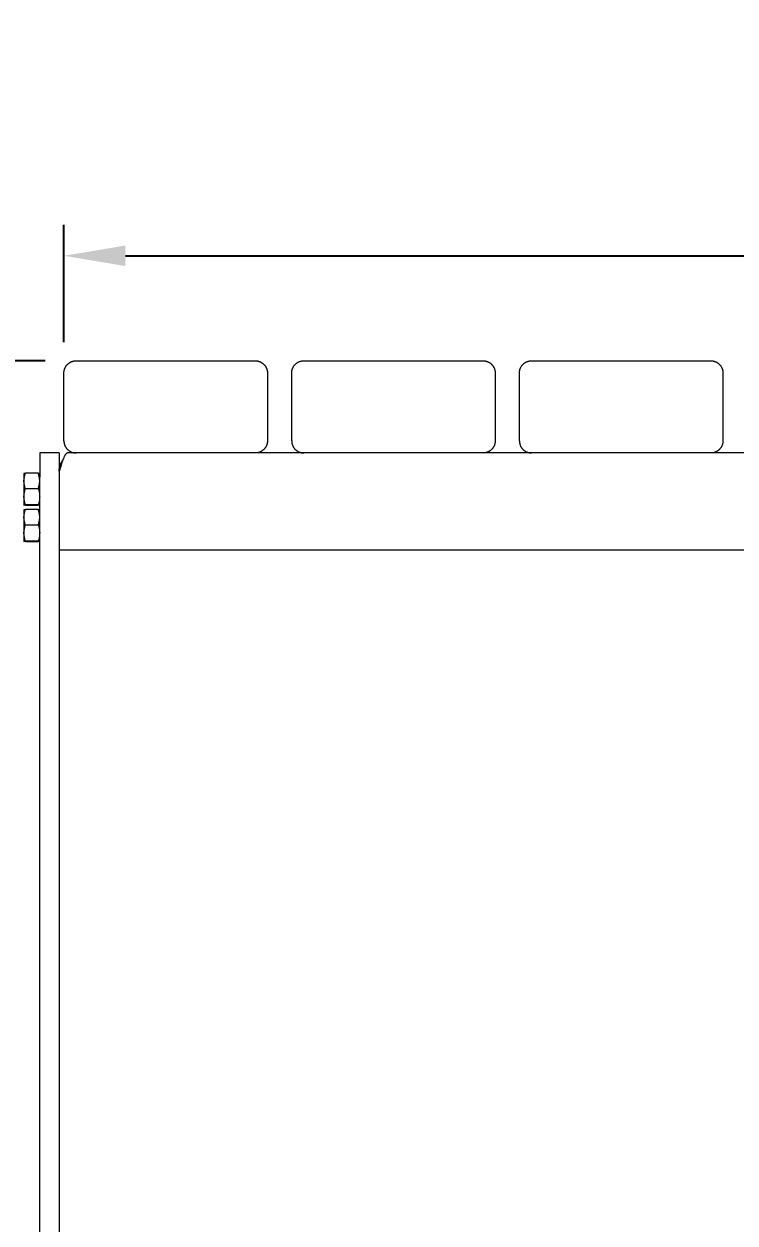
# Model space of a CAD drawing. Header units: inches. Extents: x -2 to 171, y -5 to 121.
# Drawn here: x 9.54 to 21.09, y 101.54 to 121.01 of the extents above; entities that cross this region are included whole.
import ezdxf

# ---------------------------------------------------------------- set-up
doc = ezdxf.new("R2010")
doc.units = ezdxf.units.IN
doc.layers.add('ZANO_R', color=7, linetype='Continuous', lineweight=0)
doc.layers.add('ZANO_W', color=1, linetype='Continuous', lineweight=0)
doc.styles.get("Standard").update_dxf_attribs({"font": 'arial.ttf'})
doc.dimstyles.new('amerykanie', dxfattribs={"dimtxt": 50, "dimasz": 50, "dimexe": 0.5, "dimexo": 0.5, "dimgap": 1, "dimtad": 1, "dimdec": 0, "dimzin": 0, "dimlunit": 5, "dimtxsty": 'Standard', "dimcen": 0.09, "dimclrd": 1, "dimclre": 1, "dimclrt": 1, "dimazin": 0, "dimtfac": 1, "dimtdec": 0, "dimtmove": 0, "dimatfit": 3, "dimfxl": 1, "dimtzin": 0, "dimarcsym": 1})

# ---------------------------------------------------------------- blocks, each defined once
blk = doc.blocks.new('*D362')
at = {"layer": 'ZANO_W', "color": 1, "lineweight": -2}
for p, q in [((9.884, 115.537), (3.407, 115.537)), ((3.907, 114.537), (3.907, 98.82)), ((7.482, 97.82), (3.407, 97.82))]:
    blk.add_line(p, q, dxfattribs=at)
at = {"layer": 'ZANO_W', "color": 1}
for points in [[(4.074, 114.537), (3.74, 114.537), (3.907, 115.537)], [(3.74, 98.82), (4.074, 98.82), (3.907, 97.82)]]:
    blk.add_solid(points, dxfattribs=at)
at = {"layer": 'ZANO_W', "color": 1, "insert": (2.567, 106.678), "char_height": 1.625, "attachment_point": 5, "rotation": 90}
blk.add_mtext('17 11/16', dxfattribs=at)
blk = doc.blocks.new('*D369')
at = {"layer": 'ZANO_W', "color": 1, "lineweight": -2}
for p, q in [((10.187, 115.84), (10.187, 117.742)), ((80.108, 115.847), (80.108, 117.742)), ((11.187, 117.242), (79.108, 117.242))]:
    blk.add_line(p, q, dxfattribs=at)
at = {"layer": 'ZANO_W', "color": 1}
for points in [[(11.187, 117.409), (11.187, 117.075), (10.187, 117.242)], [(79.108, 117.075), (79.108, 117.409), (80.108, 117.242)]]:
    blk.add_solid(points, dxfattribs=at)
at = {"layer": 'ZANO_W', "color": 1, "insert": (45.147, 118.582), "char_height": 1.625, "attachment_point": 5}
blk.add_mtext('69 15/16', dxfattribs=at)

msp = doc.modelspace()

# ---------------------------------------------------------------- linework, layer by layer
at = {"layer": 'ZANO_R'}
for p, q in [((10.21204, 115.43637), (10.21543, 115.44217)), ((10.21543, 115.44217), (10.21902, 115.44785)), ((10.21902, 115.44785), (10.22281, 115.45341)), ((10.22281, 115.45341), (10.22677, 115.45883)), ((10.22677, 115.45883), (10.23093, 115.46412)), ((10.23093, 115.46412), (10.23526, 115.46926)), ((10.23526, 115.46926), (10.23976, 115.47425)), ((10.23976, 115.47425), (10.24443, 115.47908)), ((10.24443, 115.47908), (10.24927, 115.48376)), ((10.24927, 115.48376), (10.25426, 115.48826)), ((10.25426, 115.48826), (10.2594, 115.49259)), ((10.2594, 115.49259), (10.26468, 115.49674)), ((10.26468, 115.49674), (10.27011, 115.50071)), ((10.27011, 115.50071), (10.27566, 115.50449)), ((10.27566, 115.50449), (10.28135, 115.50808)), ((10.28135, 115.50808), (10.28715, 115.51148)), ((10.28715, 115.51148), (10.29306, 115.51467)), ((10.29306, 115.51467), (10.29908, 115.51766)), ((10.29908, 115.51766), (10.3052, 115.52044)), ((10.3052, 115.52044), (10.31141, 115.52302)), ((10.31141, 115.52302), (10.3177, 115.52537)), ((10.3177, 115.52537), (10.32408, 115.52752)), ((10.32408, 115.52752), (10.33052, 115.52944)), ((10.33052, 115.52944), (10.33702, 115.53114)), ((10.33702, 115.53114), (10.34358, 115.53262)), ((10.34358, 115.53262), (10.35018, 115.53388)), ((10.35018, 115.53388), (10.35682, 115.53491)), ((10.35682, 115.53491), (10.3635, 115.53571)), ((10.3635, 115.53571), (10.37019, 115.53628)), ((10.37019, 115.53628), (10.37691, 115.53663)), ((10.37691, 115.53663), (10.38363, 115.53674)), ((10.38363, 115.53674), (13.29701, 115.53674)), ((13.29701, 115.53674), (13.30373, 115.53663)), ((13.30373, 115.53663), (13.31045, 115.53628)), ((13.31045, 115.53628), (13.31714, 115.53571)), ((13.31714, 115.53571), (13.32382, 115.53491)), ((13.32382, 115.53491), (13.33046, 115.53388)), ((13.33046, 115.53388), (13.33706, 115.53262)), ((13.33706, 115.53262), (13.34362, 115.53114)), ((13.34362, 115.53114), (13.35012, 115.52944)), ((13.35012, 115.52944), (13.35656, 115.52752)), ((13.35656, 115.52752), (13.36293, 115.52537)), ((13.36293, 115.52537), (13.36923, 115.52302)), ((13.36923, 115.52302), (13.37544, 115.52044)), ((13.37544, 115.52044), (13.38156, 115.51766)), ((13.38156, 115.51766), (13.38758, 115.51467)), ((13.38758, 115.51467), (13.39349, 115.51148)), ((13.39349, 115.51148), (13.39929, 115.50808)), ((13.39929, 115.50808), (13.40498, 115.50449)), ((13.40498, 115.50449), (13.41053, 115.50071)), ((13.41053, 115.50071), (13.41596, 115.49674)), ((13.41596, 115.49674), (13.42124, 115.49259)), ((13.42124, 115.49259), (13.42638, 115.48826)), ((13.42638, 115.48826), (13.43137, 115.48376)), ((13.43137, 115.48376), (13.43621, 115.47908)), ((13.43621, 115.47908), (13.44088, 115.47425)), ((13.44088, 115.47425), (13.44538, 115.46926)), ((13.44538, 115.46926), (13.44971, 115.46412)), ((13.44971, 115.46412), (13.45386, 115.45883)), ((13.45386, 115.45883), (13.45783, 115.45341)), ((13.45783, 115.45341), (13.46162, 115.44785)), ((13.46162, 115.44785), (13.46521, 115.44217)), ((13.46521, 115.44217), (13.4686, 115.43637)), ((13.91283, 115.43637), (13.91622, 115.44217)), ((13.91622, 115.44217), (13.91981, 115.44785)), ((13.91981, 115.44785), (13.92359, 115.45341)), ((13.92359, 115.45341), (13.92756, 115.45883)), ((13.92756, 115.45883), (13.93172, 115.46412)), ((13.93172, 115.46412), (13.93605, 115.46926)), ((13.93605, 115.46926), (13.94055, 115.47425)), ((13.94055, 115.47425), (13.94522, 115.47908)), ((13.94522, 115.47908), (13.95005, 115.48376)), ((13.95005, 115.48376), (13.95504, 115.48826)), ((13.95504, 115.48826), (13.96018, 115.49259)), ((13.96018, 115.49259), (13.96547, 115.49674)), ((13.96547, 115.49674), (13.97089, 115.50071)), ((13.97089, 115.50071), (13.97645, 115.50449)), ((13.97645, 115.50449), (13.98213, 115.50808)), ((13.98213, 115.50808), (13.98794, 115.51148)), ((13.98794, 115.51148), (13.99385, 115.51467)), ((13.99385, 115.51467), (13.99987, 115.51766)), ((13.99987, 115.51766), (14.00599, 115.52044)), ((14.00599, 115.52044), (14.0122, 115.52302)), ((14.0122, 115.52302), (14.01849, 115.52537)), ((14.01849, 115.52537), (14.02486, 115.52752)), ((14.02486, 115.52752), (14.0313, 115.52944)), ((14.0313, 115.52944), (14.03781, 115.53114)), ((14.03781, 115.53114), (14.04436, 115.53262)), ((14.04436, 115.53262), (14.05097, 115.53388)), ((14.05097, 115.53388), (14.05761, 115.53491)), ((14.05761, 115.53491), (14.06428, 115.53571)), ((14.06428, 115.53571), (14.07098, 115.53628)), ((14.07098, 115.53628), (14.07769, 115.53663)), ((14.07769, 115.53663), (14.08441, 115.53674)), ((14.08441, 115.53674), (16.9978, 115.53674)), ((16.9978, 115.53674), (17.00452, 115.53663)), ((17.00452, 115.53663), (17.01123, 115.53628)), ((17.01123, 115.53628), (17.01793, 115.53571)), ((17.01793, 115.53571), (17.02461, 115.53491)), ((17.02461, 115.53491), (17.03125, 115.53388)), ((17.03125, 115.53388), (17.03785, 115.53262)), ((17.03785, 115.53262), (17.04441, 115.53114)), ((17.04441, 115.53114), (17.05091, 115.52944)), ((17.05091, 115.52944), (17.05735, 115.52752)), ((17.05735, 115.52752), (17.06372, 115.52537)), ((17.06372, 115.52537), (17.07002, 115.52302)), ((17.07002, 115.52302), (17.07623, 115.52044)), ((17.07623, 115.52044), (17.08234, 115.51766)), ((17.08234, 115.51766), (17.08836, 115.51467)), ((17.08836, 115.51467), (17.09428, 115.51148)), ((17.09428, 115.51148), (17.10008, 115.50808)), ((17.10008, 115.50808), (17.10576, 115.50449)), ((17.10576, 115.50449), (17.11132, 115.50071)), ((17.11132, 115.50071), (17.11675, 115.49674)), ((17.11675, 115.49674), (17.12203, 115.49259)), ((17.12203, 115.49259), (17.12717, 115.48826)), ((17.12717, 115.48826), (17.13216, 115.48376)), ((17.13216, 115.48376), (17.137, 115.47908)), ((17.137, 115.47908), (17.14167, 115.47425)), ((17.14167, 115.47425), (17.14617, 115.46926)), ((17.14617, 115.46926), (17.1505, 115.46412)), ((17.1505, 115.46412), (17.15465, 115.45883)), ((17.15465, 115.45883), (17.15862, 115.45341)), ((17.15862, 115.45341), (17.1624, 115.44785)), ((17.1624, 115.44785), (17.16599, 115.44217)), ((17.16599, 115.44217), (17.16939, 115.43637)), ((17.61362, 115.43637), (17.61701, 115.44217)), ((17.61701, 115.44217), (17.6206, 115.44785)), ((17.6206, 115.44785), (17.62438, 115.45341)), ((17.62438, 115.45341), (17.62835, 115.45883)), ((17.62835, 115.45883), (17.6325, 115.46412)), ((17.6325, 115.46412), (17.63683, 115.46926)), ((17.63683, 115.46926), (17.64134, 115.47425)), ((17.64134, 115.47425), (17.64601, 115.47908)), ((17.64601, 115.47908), (17.65084, 115.48376)), ((17.65084, 115.48376), (17.65583, 115.48826)), ((17.65583, 115.48826), (17.66097, 115.49259)), ((17.66097, 115.49259), (17.66626, 115.49674)), ((17.66626, 115.49674), (17.67168, 115.50071)), ((17.67168, 115.50071), (17.67724, 115.50449)), ((17.67724, 115.50449), (17.68292, 115.50808)), ((17.68292, 115.50808), (17.68872, 115.51148)), ((17.68872, 115.51148), (17.69464, 115.51467)), ((17.69464, 115.51467), (17.70066, 115.51766)), ((17.70066, 115.51766), (17.70678, 115.52044)), ((17.70678, 115.52044), (17.71299, 115.52302)), ((17.71299, 115.52302), (17.71928, 115.52537)), ((17.71928, 115.52537), (17.72565, 115.52752)), ((17.72565, 115.52752), (17.73209, 115.52944)), ((17.73209, 115.52944), (17.7386, 115.53114)), ((17.7386, 115.53114), (17.74515, 115.53262)), ((17.74515, 115.53262), (17.75176, 115.53388)), ((17.75176, 115.53388), (17.7584, 115.53491)), ((17.7584, 115.53491), (17.76507, 115.53571)), ((17.76507, 115.53571), (17.77177, 115.53628)), ((17.77177, 115.53628), (17.77848, 115.53663)), ((17.77848, 115.53663), (17.7852, 115.53674)), ((17.7852, 115.53674), (20.69859, 115.53674)), ((20.69859, 115.53674), (20.70531, 115.53663)), ((20.70531, 115.53663), (20.71202, 115.53628)), ((20.71202, 115.53628), (20.71872, 115.53571)), ((20.71872, 115.53571), (20.72539, 115.53491)), ((20.72539, 115.53491), (20.73204, 115.53388)), ((20.73204, 115.53388), (20.73864, 115.53262)), ((20.73864, 115.53262), (20.7452, 115.53114)), ((20.7452, 115.53114), (20.7517, 115.52944)), ((20.7517, 115.52944), (20.75814, 115.52752)), ((20.75814, 115.52752), (20.76451, 115.52537)), ((20.76451, 115.52537), (20.7708, 115.52302)), ((20.7708, 115.52302), (20.77701, 115.52044)), ((20.77701, 115.52044), (20.78313, 115.51766)), ((20.78313, 115.51766), (20.78915, 115.51467)), ((20.78915, 115.51467), (20.79507, 115.51148)), ((20.79507, 115.51148), (20.80087, 115.50808)), ((20.80087, 115.50808), (20.80655, 115.50449)), ((20.80655, 115.50449), (20.81211, 115.50071)), ((20.81211, 115.50071), (20.81753, 115.49674)), ((20.81753, 115.49674), (20.82282, 115.49259)), ((20.82282, 115.49259), (20.82796, 115.48826)), ((20.82796, 115.48826), (20.83295, 115.48376)), ((20.83295, 115.48376), (20.83778, 115.47908)), ((20.83778, 115.47908), (20.84245, 115.47425)), ((20.84245, 115.47425), (20.84696, 115.46926)), ((20.84696, 115.46926), (20.85129, 115.46412)), ((20.85129, 115.46412), (20.85544, 115.45883)), ((20.85544, 115.45883), (20.85941, 115.45341)), ((20.85941, 115.45341), (20.86319, 115.44785)), ((20.86319, 115.44785), (20.86678, 115.44217)), ((20.86678, 115.44217), (20.87018, 115.43637)), ((10.18678, 115.33989), (10.18689, 115.34661)), ((10.18678, 114.23753), (10.18678, 115.33989)), ((10.18689, 115.34661), (10.18723, 115.35332)), ((10.18723, 115.35332), (10.18781, 115.36002)), ((10.18781, 115.36002), (10.18861, 115.36669)), ((10.18861, 115.36669), (10.18964, 115.37334)), ((10.18964, 115.37334), (10.19089, 115.37994)), ((10.19089, 115.37994), (10.19237, 115.3865)), ((10.19237, 115.3865), (10.19408, 115.393)), ((10.19408, 115.393), (10.196, 115.39944)), ((10.196, 115.39944), (10.19814, 115.40581)), ((10.19814, 115.40581), (10.2005, 115.41211)), ((10.2005, 115.41211), (10.20307, 115.41832)), ((10.20307, 115.41832), (10.20586, 115.42443)), ((10.20586, 115.42443), (10.20885, 115.43045)), ((10.20885, 115.43045), (10.21204, 115.43637)), ((13.4686, 115.43637), (13.47179, 115.43045)), ((13.47179, 115.43045), (13.47478, 115.42443)), ((13.47478, 115.42443), (13.47757, 115.41832)), ((13.47757, 115.41832), (13.48014, 115.41211)), ((13.48014, 115.41211), (13.4825, 115.40581)), ((13.4825, 115.40581), (13.48464, 115.39944)), ((13.48464, 115.39944), (13.48656, 115.393)), ((13.48656, 115.393), (13.48827, 115.3865)), ((13.48827, 115.3865), (13.48975, 115.37994)), ((13.48975, 115.37994), (13.491, 115.37334)), ((13.491, 115.37334), (13.49203, 115.36669)), ((13.49203, 115.36669), (13.49283, 115.36002)), ((13.49283, 115.36002), (13.4934, 115.35332)), ((13.4934, 115.35332), (13.49375, 115.34661)), ((13.49375, 115.34661), (13.49386, 115.33989)), ((13.49386, 115.33989), (13.49386, 114.23753)), ((13.88756, 115.33989), (13.88768, 115.34661)), ((13.88756, 114.23753), (13.88756, 115.33989)), ((13.88768, 115.34661), (13.88802, 115.35332)), ((13.88802, 115.35332), (13.8886, 115.36002)), ((13.8886, 115.36002), (13.8894, 115.36669)), ((13.8894, 115.36669), (13.89043, 115.37334)), ((13.89043, 115.37334), (13.89168, 115.37994)), ((13.89168, 115.37994), (13.89316, 115.3865)), ((13.89316, 115.3865), (13.89486, 115.393)), ((13.89486, 115.393), (13.89679, 115.39944)), ((13.89679, 115.39944), (13.89893, 115.40581)), ((13.89893, 115.40581), (13.90129, 115.41211)), ((13.90129, 115.41211), (13.90386, 115.41832)), ((13.90386, 115.41832), (13.90664, 115.42443)), ((13.90664, 115.42443), (13.90963, 115.43045)), ((13.90963, 115.43045), (13.91283, 115.43637)), ((17.16939, 115.43637), (17.17258, 115.43045)), ((17.17258, 115.43045), (17.17557, 115.42443)), ((17.17557, 115.42443), (17.17835, 115.41832)), ((17.17835, 115.41832), (17.18093, 115.41211)), ((17.18093, 115.41211), (17.18329, 115.40581)), ((17.18329, 115.40581), (17.18543, 115.39944)), ((17.18543, 115.39944), (17.18735, 115.393)), ((17.18735, 115.393), (17.18905, 115.3865)), ((17.18905, 115.3865), (17.19053, 115.37994)), ((17.19053, 115.37994), (17.19179, 115.37334)), ((17.19179, 115.37334), (17.19282, 115.36669)), ((17.19282, 115.36669), (17.19362, 115.36002)), ((17.19362, 115.36002), (17.19419, 115.35332)), ((17.19419, 115.35332), (17.19454, 115.34661)), ((17.19454, 115.34661), (17.19465, 115.33989)), ((17.19465, 115.33989), (17.19465, 114.23753)), ((17.58835, 115.33989), (17.58847, 115.34661)), ((17.58835, 114.23753), (17.58835, 115.33989)), ((17.58847, 115.34661), (17.58881, 115.35332)), ((17.58881, 115.35332), (17.58938, 115.36002)), ((17.58938, 115.36002), (17.59019, 115.36669)), ((17.59019, 115.36669), (17.59121, 115.37334)), ((17.59121, 115.37334), (17.59247, 115.37994)), ((17.59247, 115.37994), (17.59395, 115.3865)), ((17.59395, 115.3865), (17.59565, 115.393)), ((17.59565, 115.393), (17.59758, 115.39944)), ((17.59758, 115.39944), (17.59972, 115.40581)), ((17.59972, 115.40581), (17.60208, 115.41211)), ((17.60208, 115.41211), (17.60465, 115.41832)), ((17.60465, 115.41832), (17.60743, 115.42443)), ((17.60743, 115.42443), (17.61042, 115.43045)), ((17.61042, 115.43045), (17.61362, 115.43637)), ((20.87018, 115.43637), (20.87337, 115.43045)), ((20.87337, 115.43045), (20.87636, 115.42443)), ((20.87636, 115.42443), (20.87914, 115.41832)), ((20.87914, 115.41832), (20.88172, 115.41211)), ((20.88172, 115.41211), (20.88407, 115.40581)), ((20.88407, 115.40581), (20.88622, 115.39944)), ((20.88622, 115.39944), (20.88814, 115.393)), ((20.88814, 115.393), (20.88984, 115.3865)), ((20.88984, 115.3865), (20.89132, 115.37994)), ((20.89132, 115.37994), (20.89258, 115.37334)), ((20.89258, 115.37334), (20.89361, 115.36669)), ((20.89361, 115.36669), (20.89441, 115.36002)), ((20.89441, 115.36002), (20.89498, 115.35332)), ((20.89498, 115.35332), (20.89532, 115.34661)), ((20.89532, 115.34661), (20.89544, 115.33989)), ((20.89544, 115.33989), (20.89544, 114.23753)), ((10.18678, 114.23753), (10.18689, 114.23081)), ((10.18689, 114.23081), (10.18723, 114.22409)), ((10.18723, 114.22409), (10.18781, 114.2174)), ((10.18781, 114.2174), (10.18861, 114.21072)), ((10.18861, 114.21072), (10.18964, 114.20408)), ((10.18964, 114.20408), (10.19089, 114.19748)), ((10.19089, 114.19748), (10.19237, 114.19092)), ((10.19237, 114.19092), (10.19408, 114.18442)), ((10.19408, 114.18442), (10.196, 114.17798)), ((10.196, 114.17798), (10.19814, 114.17161)), ((10.19814, 114.17161), (10.2005, 114.16531)), ((10.2005, 114.16531), (10.20307, 114.1591)), ((10.20307, 114.1591), (10.20586, 114.15298)), ((10.20586, 114.15298), (10.20885, 114.14696)), ((10.20885, 114.14696), (10.21204, 114.14105)), ((10.21204, 114.14105), (10.21543, 114.13525)), ((10.21543, 114.13525), (10.21902, 114.12956)), ((10.21902, 114.12956), (10.22281, 114.12401)), ((10.22281, 114.12401), (10.22677, 114.11858)), ((10.22677, 114.11858), (10.23093, 114.1133)), ((10.23093, 114.1133), (10.23526, 114.10816)), ((10.23526, 114.10816), (10.23976, 114.10317)), ((10.23976, 114.10317), (10.24443, 114.09833)), ((10.24443, 114.09833), (10.24927, 114.09366)), ((10.24927, 114.09366), (10.25426, 114.08916)), ((10.25426, 114.08916), (10.2594, 114.08483)), ((10.2594, 114.08483), (10.26468, 114.08068)), ((10.26468, 114.08068), (10.27011, 114.07671)), ((10.27011, 114.07671), (10.27566, 114.07292)), ((13.41053, 114.07671), (13.40498, 114.07292)), ((13.41596, 114.08068), (13.41053, 114.07671)), ((13.42124, 114.08483), (13.41596, 114.08068)), ((13.42638, 114.08916), (13.42124, 114.08483)), ((13.43137, 114.09366), (13.42638, 114.08916)), ((13.43621, 114.09833), (13.43137, 114.09366)), ((13.44088, 114.10317), (13.43621, 114.09833)), ((13.44538, 114.10816), (13.44088, 114.10317)), ((13.44971, 114.1133), (13.44538, 114.10816)), ((13.45386, 114.11858), (13.44971, 114.1133)), ((13.45783, 114.12401), (13.45386, 114.11858)), ((13.46162, 114.12956), (13.45783, 114.12401)), ((13.46521, 114.13525), (13.46162, 114.12956)), ((13.4686, 114.14105), (13.46521, 114.13525)), ((13.47179, 114.14696), (13.4686, 114.14105)), ((13.47478, 114.15298), (13.47179, 114.14696)), ((13.47757, 114.1591), (13.47478, 114.15298)), ((13.48014, 114.16531), (13.47757, 114.1591)), ((13.4825, 114.17161), (13.48014, 114.16531)), ((13.48464, 114.17798), (13.4825, 114.17161)), ((13.48656, 114.18442), (13.48464, 114.17798)), ((13.48827, 114.19092), (13.48656, 114.18442)), ((13.48975, 114.19748), (13.48827, 114.19092)), ((13.491, 114.20408), (13.48975, 114.19748)), ((13.49203, 114.21072), (13.491, 114.20408)), ((13.49283, 114.2174), (13.49203, 114.21072)), ((13.4934, 114.22409), (13.49283, 114.2174)), ((13.49375, 114.23081), (13.4934, 114.22409)), ((13.49386, 114.23753), (13.49375, 114.23081)), ((13.88756, 114.23753), (13.88768, 114.23081)), ((13.88768, 114.23081), (13.88802, 114.22409)), ((13.88802, 114.22409), (13.8886, 114.2174)), ((13.8886, 114.2174), (13.8894, 114.21072)), ((13.8894, 114.21072), (13.89043, 114.20408)), ((13.89043, 114.20408), (13.89168, 114.19748)), ((13.89168, 114.19748), (13.89316, 114.19092)), ((13.89316, 114.19092), (13.89486, 114.18442)), ((13.89486, 114.18442), (13.89679, 114.17798)), ((13.89679, 114.17798), (13.89893, 114.17161)), ((13.89893, 114.17161), (13.90129, 114.16531)), ((13.90129, 114.16531), (13.90386, 114.1591)), ((13.90386, 114.1591), (13.90664, 114.15298)), ((13.90664, 114.15298), (13.90963, 114.14696)), ((13.90963, 114.14696), (13.91283, 114.14105)), ((13.91283, 114.14105), (13.91622, 114.13525)), ((13.91622, 114.13525), (13.91981, 114.12956)), ((13.91981, 114.12956), (13.92359, 114.12401)), ((13.92359, 114.12401), (13.92756, 114.11858)), ((13.92756, 114.11858), (13.93172, 114.1133)), ((13.93172, 114.1133), (13.93605, 114.10816)), ((13.93605, 114.10816), (13.94055, 114.10317)), ((13.94055, 114.10317), (13.94522, 114.09833)), ((13.94522, 114.09833), (13.95005, 114.09366)), ((13.95005, 114.09366), (13.95504, 114.08916)), ((13.95504, 114.08916), (13.96018, 114.08483)), ((13.96018, 114.08483), (13.96547, 114.08068)), ((13.96547, 114.08068), (13.97089, 114.07671)), ((13.97089, 114.07671), (13.97645, 114.07292)), ((17.11132, 114.07671), (17.10576, 114.07292)), ((17.11675, 114.08068), (17.11132, 114.07671)), ((17.12203, 114.08483), (17.11675, 114.08068)), ((17.12717, 114.08916), (17.12203, 114.08483)), ((17.13216, 114.09366), (17.12717, 114.08916)), ((17.137, 114.09833), (17.13216, 114.09366)), ((17.14167, 114.10317), (17.137, 114.09833)), ((17.14617, 114.10816), (17.14167, 114.10317)), ((17.1505, 114.1133), (17.14617, 114.10816)), ((17.15465, 114.11858), (17.1505, 114.1133)), ((17.15862, 114.12401), (17.15465, 114.11858)), ((17.1624, 114.12956), (17.15862, 114.12401)), ((17.16599, 114.13525), (17.1624, 114.12956)), ((17.16939, 114.14105), (17.16599, 114.13525)), ((17.17258, 114.14696), (17.16939, 114.14105)), ((17.17557, 114.15298), (17.17258, 114.14696)), ((17.17835, 114.1591), (17.17557, 114.15298)), ((17.18093, 114.16531), (17.17835, 114.1591)), ((17.18329, 114.17161), (17.18093, 114.16531)), ((17.18543, 114.17798), (17.18329, 114.17161)), ((17.18735, 114.18442), (17.18543, 114.17798)), ((17.18905, 114.19092), (17.18735, 114.18442)), ((17.19053, 114.19748), (17.18905, 114.19092)), ((17.19179, 114.20408), (17.19053, 114.19748)), ((17.19282, 114.21072), (17.19179, 114.20408)), ((17.19362, 114.2174), (17.19282, 114.21072)), ((17.19419, 114.22409), (17.19362, 114.2174)), ((17.19454, 114.23081), (17.19419, 114.22409)), ((17.19465, 114.23753), (17.19454, 114.23081)), ((17.58835, 114.23753), (17.58847, 114.23081)), ((17.58847, 114.23081), (17.58881, 114.22409)), ((17.58881, 114.22409), (17.58938, 114.2174)), ((17.58938, 114.2174), (17.59019, 114.21072)), ((17.59019, 114.21072), (17.59121, 114.20408)), ((17.59121, 114.20408), (17.59247, 114.19748)), ((17.59247, 114.19748), (17.59395, 114.19092)), ((17.59395, 114.19092), (17.59565, 114.18442)), ((17.59565, 114.18442), (17.59758, 114.17798)), ((17.59758, 114.17798), (17.59972, 114.17161)), ((17.59972, 114.17161), (17.60208, 114.16531)), ((17.60208, 114.16531), (17.60465, 114.1591)), ((17.60465, 114.1591), (17.60743, 114.15298)), ((17.60743, 114.15298), (17.61042, 114.14696)), ((17.61042, 114.14696), (17.61362, 114.14105)), ((17.61362, 114.14105), (17.61701, 114.13525)), ((17.61701, 114.13525), (17.6206, 114.12956)), ((17.6206, 114.12956), (17.62438, 114.12401)), ((17.62438, 114.12401), (17.62835, 114.11858)), ((17.62835, 114.11858), (17.6325, 114.1133)), ((17.6325, 114.1133), (17.63683, 114.10816)), ((17.63683, 114.10816), (17.64134, 114.10317)), ((17.64134, 114.10317), (17.64601, 114.09833)), ((17.64601, 114.09833), (17.65084, 114.09366)), ((17.65084, 114.09366), (17.65583, 114.08916)), ((17.65583, 114.08916), (17.66097, 114.08483)), ((17.66097, 114.08483), (17.66626, 114.08068)), ((17.66626, 114.08068), (17.67168, 114.07671)), ((17.67168, 114.07671), (17.67724, 114.07292)), ((20.81211, 114.07671), (20.80655, 114.07292)), ((20.81753, 114.08068), (20.81211, 114.07671)), ((20.82282, 114.08483), (20.81753, 114.08068)), ((20.82796, 114.08916), (20.82282, 114.08483)), ((20.83295, 114.09366), (20.82796, 114.08916)), ((20.83778, 114.09833), (20.83295, 114.09366)), ((20.84245, 114.10317), (20.83778, 114.09833)), ((20.84696, 114.10816), (20.84245, 114.10317)), ((20.85129, 114.1133), (20.84696, 114.10816)), ((20.85544, 114.11858), (20.85129, 114.1133)), ((20.85941, 114.12401), (20.85544, 114.11858)), ((20.86319, 114.12956), (20.85941, 114.12401)), ((20.86678, 114.13525), (20.86319, 114.12956)), ((20.87018, 114.14105), (20.86678, 114.13525)), ((20.87337, 114.14696), (20.87018, 114.14105)), ((20.87636, 114.15298), (20.87337, 114.14696)), ((20.87914, 114.1591), (20.87636, 114.15298)), ((20.88172, 114.16531), (20.87914, 114.1591)), ((20.88407, 114.17161), (20.88172, 114.16531)), ((20.88622, 114.17798), (20.88407, 114.17161)), ((20.88814, 114.18442), (20.88622, 114.17798)), ((20.88984, 114.19092), (20.88814, 114.18442)), ((20.89132, 114.19748), (20.88984, 114.19092)), ((20.89258, 114.20408), (20.89132, 114.19748)), ((20.89361, 114.21072), (20.89258, 114.20408)), ((20.89441, 114.2174), (20.89361, 114.21072)), ((20.89498, 114.22409), (20.89441, 114.2174)), ((20.89532, 114.23081), (20.89498, 114.22409)), ((20.89544, 114.23753), (20.89532, 114.23081)), ((10.10804, 114.04068), (9.79307, 114.04068)), ((9.79307, 114.04068), (9.79307, 113.64698)), ((10.10804, 114.04068), (10.10804, 113.74146)), ((10.15321, 113.88509), (10.13372, 113.8255)), ((10.13889, 113.87379), (10.14336, 113.88249)), ((10.14335, 113.8825), (10.14811, 113.89105)), ((10.14811, 113.89105), (10.15314, 113.89944)), ((10.15314, 113.89944), (10.15844, 113.90766)), ((10.16181, 113.90941), (10.15321, 113.88509)), ((10.15844, 113.90766), (10.16425, 113.91605)), ((10.17093, 113.93354), (10.16181, 113.90941)), ((10.17901, 113.9533), (10.17093, 113.93354)), ((10.18329, 113.96307), (10.17901, 113.9533)), ((10.18776, 113.97276), (10.18329, 113.96307)), ((10.19146, 113.98035), (10.18776, 113.97276)), ((10.19533, 113.98786), (10.19146, 113.98035)), ((10.1994, 113.99526), (10.19533, 113.98786)), ((10.20371, 114.00252), (10.1994, 113.99526)), ((10.20733, 114.0082), (10.20371, 114.00252)), ((10.20922, 114.01099), (10.20733, 114.0082)), ((10.21117, 114.01373), (10.20922, 114.01099)), ((10.21318, 114.01643), (10.21117, 114.01373)), ((10.21526, 114.01907), (10.21318, 114.01643)), ((10.21742, 114.02165), (10.21526, 114.01907)), ((10.21966, 114.02416), (10.21742, 114.02165)), ((10.22155, 114.02615), (10.21966, 114.02416)), ((10.2235, 114.02809), (10.22155, 114.02615)), ((10.2245, 114.02902), (10.2235, 114.02809)), ((10.22552, 114.02994), (10.2245, 114.02902)), ((10.22656, 114.03084), (10.22552, 114.02994)), ((10.22761, 114.03171), (10.22656, 114.03084)), ((10.22846, 114.03238), (10.22761, 114.03171)), ((10.22931, 114.03303), (10.22846, 114.03238)), ((10.23018, 114.03366), (10.22931, 114.03303)), ((10.23106, 114.03427), (10.23018, 114.03366)), ((10.23195, 114.03486), (10.23106, 114.03427)), ((10.23286, 114.03544), (10.23195, 114.03486)), ((10.23378, 114.03599), (10.23286, 114.03544)), ((10.23471, 114.03652), (10.23378, 114.03599)), ((10.23566, 114.03702), (10.23471, 114.03652)), ((10.23663, 114.0375), (10.23566, 114.03702)), ((10.2376, 114.03796), (10.23663, 114.0375)), ((10.2386, 114.03838), (10.2376, 114.03796)), ((10.2396, 114.03878), (10.2386, 114.03838)), ((10.24061, 114.03914), (10.2396, 114.03878)), ((10.24164, 114.03947), (10.24061, 114.03914)), ((10.24216, 114.03962), (10.24164, 114.03947)), ((10.24268, 114.03976), (10.24216, 114.03962)), ((10.24355, 114.03997), (10.24268, 114.03976)), ((10.24443, 114.04015), (10.24355, 114.03997)), ((10.24531, 114.04031), (10.24443, 114.04015)), ((10.2462, 114.04044), (10.24531, 114.04031)), ((10.24709, 114.04054), (10.2462, 114.04044)), ((10.24798, 114.04062), (10.24709, 114.04054)), ((10.24887, 114.04066), (10.24798, 114.04062)), ((10.24977, 114.04068), (10.24887, 114.04066)), ((10.37926, 114.04068), (10.24977, 114.04068)), ((10.27566, 114.07292), (10.28135, 114.06933)), ((10.28135, 114.06933), (10.28715, 114.06594)), ((10.28715, 114.06594), (10.29306, 114.06275)), ((10.29306, 114.06275), (10.29908, 114.05976)), ((10.29908, 114.05976), (10.3052, 114.05697)), ((10.3052, 114.05697), (10.31141, 114.0544)), ((10.31141, 114.0544), (10.3177, 114.05204)), ((10.3177, 114.05204), (10.32408, 114.0499)), ((10.32408, 114.0499), (10.33052, 114.04798)), ((10.33052, 114.04798), (10.33702, 114.04627)), ((10.33702, 114.04627), (10.34358, 114.04479)), ((10.34358, 114.04479), (10.35018, 114.04354)), ((10.35018, 114.04354), (10.35682, 114.04251)), ((10.35682, 114.04251), (10.3635, 114.04171)), ((10.3635, 114.04171), (10.37019, 114.04114)), ((10.37019, 114.04114), (10.37691, 114.04079)), ((10.37691, 114.04079), (10.38363, 114.04068)), ((13.29701, 114.04068), (10.38363, 114.04068)), ((13.30373, 114.04079), (13.29701, 114.04068)), ((14.08005, 114.04068), (13.30138, 114.04068)), ((13.31045, 114.04114), (13.30373, 114.04079)), ((13.31714, 114.04171), (13.31045, 114.04114)), ((13.32382, 114.04251), (13.31714, 114.04171)), ((13.33046, 114.04354), (13.32382, 114.04251)), ((13.33706, 114.04479), (13.33046, 114.04354)), ((13.34362, 114.04627), (13.33706, 114.04479)), ((13.35012, 114.04798), (13.34362, 114.04627)), ((13.35656, 114.0499), (13.35012, 114.04798)), ((13.36293, 114.05204), (13.35656, 114.0499)), ((13.36923, 114.0544), (13.36293, 114.05204)), ((13.37544, 114.05697), (13.36923, 114.0544)), ((13.38156, 114.05976), (13.37544, 114.05697)), ((13.38758, 114.06275), (13.38156, 114.05976)), ((13.39349, 114.06594), (13.38758, 114.06275)), ((13.39929, 114.06933), (13.39349, 114.06594)), ((13.40498, 114.07292), (13.39929, 114.06933)), ((13.97645, 114.07292), (13.98213, 114.06933)), ((13.98213, 114.06933), (13.98794, 114.06594)), ((13.98794, 114.06594), (13.99385, 114.06275)), ((13.99385, 114.06275), (13.99987, 114.05976)), ((13.99987, 114.05976), (14.00599, 114.05697)), ((14.00599, 114.05697), (14.0122, 114.0544)), ((14.0122, 114.0544), (14.01849, 114.05204)), ((14.01849, 114.05204), (14.02486, 114.0499)), ((14.02486, 114.0499), (14.0313, 114.04798)), ((14.0313, 114.04798), (14.03781, 114.04627)), ((14.03781, 114.04627), (14.04436, 114.04479)), ((14.04436, 114.04479), (14.05097, 114.04354)), ((14.05097, 114.04354), (14.05761, 114.04251)), ((14.05761, 114.04251), (14.06428, 114.04171)), ((14.06428, 114.04171), (14.07098, 114.04114)), ((14.07098, 114.04114), (14.07769, 114.04079)), ((14.07769, 114.04079), (14.08441, 114.04068)), ((16.9978, 114.04068), (14.08441, 114.04068)), ((17.00452, 114.04079), (16.9978, 114.04068)), ((17.78083, 114.04068), (17.00217, 114.04068)), ((17.01123, 114.04114), (17.00452, 114.04079)), ((17.01793, 114.04171), (17.01123, 114.04114)), ((17.02461, 114.04251), (17.01793, 114.04171)), ((17.03125, 114.04354), (17.02461, 114.04251)), ((17.03785, 114.04479), (17.03125, 114.04354)), ((17.04441, 114.04627), (17.03785, 114.04479)), ((17.05091, 114.04798), (17.04441, 114.04627)), ((17.05735, 114.0499), (17.05091, 114.04798)), ((17.06372, 114.05204), (17.05735, 114.0499)), ((17.07002, 114.0544), (17.06372, 114.05204)), ((17.07623, 114.05697), (17.07002, 114.0544)), ((17.08234, 114.05976), (17.07623, 114.05697)), ((17.08836, 114.06275), (17.08234, 114.05976)), ((17.09428, 114.06594), (17.08836, 114.06275)), ((17.10008, 114.06933), (17.09428, 114.06594)), ((17.10576, 114.07292), (17.10008, 114.06933)), ((17.67724, 114.07292), (17.68292, 114.06933)), ((17.68292, 114.06933), (17.68872, 114.06594)), ((17.68872, 114.06594), (17.69464, 114.06275)), ((17.69464, 114.06275), (17.70066, 114.05976)), ((17.70066, 114.05976), (17.70678, 114.05697)), ((17.70678, 114.05697), (17.71299, 114.0544)), ((17.71299, 114.0544), (17.71928, 114.05204)), ((17.71928, 114.05204), (17.72565, 114.0499)), ((17.72565, 114.0499), (17.73209, 114.04798)), ((17.73209, 114.04798), (17.7386, 114.04627)), ((17.7386, 114.04627), (17.74515, 114.04479)), ((17.74515, 114.04479), (17.75176, 114.04354)), ((17.75176, 114.04354), (17.7584, 114.04251)), ((17.7584, 114.04251), (17.76507, 114.04171)), ((17.76507, 114.04171), (17.77177, 114.04114)), ((17.77177, 114.04114), (17.77848, 114.04079)), ((17.77848, 114.04079), (17.7852, 114.04068)), ((20.69859, 114.04068), (17.7852, 114.04068)), ((20.70531, 114.04079), (20.69859, 114.04068)), ((21.48162, 114.04068), (20.70296, 114.04068)), ((20.71202, 114.04114), (20.70531, 114.04079)), ((20.71872, 114.04171), (20.71202, 114.04114)), ((20.72539, 114.04251), (20.71872, 114.04171)), ((20.73204, 114.04354), (20.72539, 114.04251)), ((20.73864, 114.04479), (20.73204, 114.04354)), ((20.7452, 114.04627), (20.73864, 114.04479)), ((20.7517, 114.04798), (20.7452, 114.04627)), ((20.75814, 114.0499), (20.7517, 114.04798)), ((20.76451, 114.05204), (20.75814, 114.0499)), ((20.7708, 114.0544), (20.76451, 114.05204)), ((20.77701, 114.05697), (20.7708, 114.0544)), ((20.78313, 114.05976), (20.77701, 114.05697)), ((20.78915, 114.06275), (20.78313, 114.05976)), ((20.79507, 114.06594), (20.78915, 114.06275)), ((20.80087, 114.06933), (20.79507, 114.06594)), ((20.80655, 114.07292), (20.80087, 114.06933)), ((9.53717, 113.70603), (9.53727, 113.7062)), ((9.53717, 113.70602), (9.53717, 113.70603)), ((9.53717, 113.70603), (9.53717, 113.70603)), ((9.53717, 113.70603), (9.53717, 113.70603)), ((9.53717, 113.70603), (9.53717, 113.70597)), ((9.53717, 113.70597), (9.53717, 113.70569)), ((9.53717, 113.70569), (9.53717, 113.70439)), ((9.53717, 113.70439), (9.53717, 113.69881)), ((9.53717, 113.69881), (9.53717, 113.67563)), ((9.56003, 113.71173), (9.53727, 113.7062)), ((9.54881, 113.67515), (9.55214, 113.68747)), ((9.55214, 113.68747), (9.55588, 113.69966)), ((9.55588, 113.69966), (9.56003, 113.71173)), ((9.77022, 113.71173), (9.56003, 113.71173)), ((9.79297, 113.7062), (9.77022, 113.71173)), ((9.77436, 113.69966), (9.77022, 113.71173)), ((9.7781, 113.68747), (9.77436, 113.69966)), ((9.78143, 113.67515), (9.7781, 113.68747)), ((9.79298, 113.7062), (9.79307, 113.70603)), ((10.13372, 113.8255), (10.10804, 113.74146)), ((10.10804, 113.74146), (10.10804, 113.64698)), ((10.10807, 113.74612), (10.10813, 113.74886)), ((10.10813, 113.74886), (10.1084, 113.75618)), ((10.1084, 113.75618), (10.10884, 113.76348)), ((10.10885, 113.76348), (10.10949, 113.77089)), ((10.10948, 113.77089), (10.1106, 113.78059)), ((10.1106, 113.78059), (10.11204, 113.79024)), ((10.11204, 113.79024), (10.11378, 113.79984)), ((10.11378, 113.79984), (10.11585, 113.80941)), ((10.11585, 113.80941), (10.11823, 113.8189)), ((10.11823, 113.8189), (10.12092, 113.82831)), ((10.12092, 113.82831), (10.12391, 113.83763)), ((10.12391, 113.83763), (10.12721, 113.84685)), ((10.12721, 113.84685), (10.13081, 113.85596)), ((10.13081, 113.85596), (10.1347, 113.86494)), ((10.1347, 113.86494), (10.13889, 113.87379)), ((9.53717, 113.67563), (9.53717, 113.59005)), ((9.53717, 113.58682), (9.53757, 113.59957)), ((9.53756, 113.57408), (9.53717, 113.58682)), ((9.53717, 113.58316), (9.53717, 113.33447)), ((9.53838, 113.56135), (9.53756, 113.57408)), ((9.53757, 113.59957), (9.53839, 113.6123)), ((9.53963, 113.54865), (9.53838, 113.56135)), ((9.53839, 113.6123), (9.53963, 113.625)), ((9.53963, 113.625), (9.5413, 113.63765)), ((9.54129, 113.536), (9.53963, 113.54865)), ((9.54338, 113.52342), (9.54129, 113.536)), ((9.5413, 113.63765), (9.54338, 113.65023)), ((9.54338, 113.65023), (9.54589, 113.66274)), ((9.54588, 113.51091), (9.54338, 113.52342)), ((9.54881, 113.49849), (9.54588, 113.51091)), ((9.54589, 113.66274), (9.54881, 113.67515)), ((9.55214, 113.48618), (9.54881, 113.49849)), ((9.77811, 113.48618), (9.78144, 113.49849)), ((9.78435, 113.66274), (9.78143, 113.67515)), ((9.78144, 113.49849), (9.78436, 113.51091)), ((9.78686, 113.65023), (9.78435, 113.66274)), ((9.78436, 113.51091), (9.78686, 113.52342)), ((9.78895, 113.63765), (9.78686, 113.65023)), ((9.78686, 113.52342), (9.78895, 113.536)), ((9.79061, 113.625), (9.78895, 113.63765)), ((9.78895, 113.536), (9.79062, 113.54865)), ((9.79186, 113.6123), (9.79061, 113.625)), ((9.79062, 113.54865), (9.79186, 113.56135)), ((9.79268, 113.59957), (9.79186, 113.6123)), ((9.79186, 113.56135), (9.79268, 113.57408)), ((9.79307, 113.58682), (9.79268, 113.59957)), ((9.79268, 113.57408), (9.79307, 113.58682)), ((9.79307, 98.13516), (9.79307, 113.64698)), ((10.10804, 113.64698), (10.10804, 98.13516)), ((9.53717, 113.33112), (9.53756, 113.34445)), ((9.53756, 113.31779), (9.53717, 113.33112)), ((9.53717, 113.32732), (9.53717, 113.19461)), ((9.53756, 113.34445), (9.53838, 113.35776)), ((9.53838, 113.30449), (9.53756, 113.31779)), ((9.53838, 113.35776), (9.53962, 113.37104)), ((9.53962, 113.29121), (9.53838, 113.30449)), ((9.53962, 113.37104), (9.54128, 113.38427)), ((9.54128, 113.38427), (9.54337, 113.39744)), ((9.54337, 113.39744), (9.54587, 113.41053)), ((9.54587, 113.41053), (9.54879, 113.42354)), ((9.54879, 113.42354), (9.55213, 113.43645)), ((9.55213, 113.43645), (9.55587, 113.44925)), ((9.55588, 113.47399), (9.55214, 113.48618)), ((9.55587, 113.44925), (9.56003, 113.46192)), ((9.56003, 113.46192), (9.55588, 113.47399)), ((9.56003, 113.46192), (9.77022, 113.46192)), ((9.77022, 113.46192), (9.77436, 113.47399)), ((9.77022, 113.46192), (9.7746, 113.44847)), ((9.77436, 113.47399), (9.77811, 113.48618)), ((9.7746, 113.44847), (9.77852, 113.43487)), ((9.77852, 113.43487), (9.78199, 113.42115)), ((9.78199, 113.42115), (9.785, 113.40732)), ((9.785, 113.40732), (9.78754, 113.3934)), ((9.78754, 113.3934), (9.78962, 113.3794)), ((9.79122, 113.29686), (9.78961, 113.28281)), ((9.78962, 113.3794), (9.79123, 113.36534)), ((9.79236, 113.31096), (9.79122, 113.29686)), ((9.79123, 113.36534), (9.79236, 113.35123)), ((9.79236, 113.35123), (9.79302, 113.33709)), ((9.79302, 113.32509), (9.79236, 113.31096)), ((9.53717, 113.19442), (9.56003, 113.20032)), ((9.56003, 113.18853), (9.53717, 113.19442)), ((9.53717, 113.11548), (9.53727, 113.11565)), ((9.53717, 113.11547), (9.53717, 113.11548)), ((9.53717, 113.11548), (9.53717, 113.11548)), ((9.53717, 113.11548), (9.53717, 113.11547)), ((9.53717, 113.11547), (9.53717, 113.11542)), ((9.53717, 113.11542), (9.53717, 113.11513)), ((9.53717, 113.11513), (9.53717, 113.11384)), ((9.53717, 113.11384), (9.53717, 113.10826)), ((9.53717, 113.10826), (9.53717, 113.08508)), ((9.56003, 113.12117), (9.53727, 113.11565)), ((9.54128, 113.27798), (9.53962, 113.29121)), ((9.54337, 113.26481), (9.54128, 113.27798)), ((9.54587, 113.25171), (9.54337, 113.26481)), ((9.54879, 113.2387), (9.54587, 113.25171)), ((9.55213, 113.22579), (9.54879, 113.2387)), ((9.55587, 113.21299), (9.55213, 113.22579)), ((9.55214, 113.09692), (9.55588, 113.10911)), ((9.56003, 113.20032), (9.55587, 113.21299)), ((9.55588, 113.10911), (9.56003, 113.12117)), ((9.77022, 113.20032), (9.56003, 113.20032)), ((9.77022, 113.18853), (9.56003, 113.18853)), ((9.77022, 113.12117), (9.56003, 113.12117)), ((9.77459, 113.21378), (9.77022, 113.20032)), ((9.77022, 113.20032), (9.79305, 113.1946)), ((9.79305, 113.19424), (9.77022, 113.18853)), ((9.79297, 113.11565), (9.77022, 113.12117)), ((9.77419, 113.10959), (9.77022, 113.12117)), ((9.7778, 113.09788), (9.77419, 113.10959)), ((9.77852, 113.22737), (9.77459, 113.21378)), ((9.78199, 113.24108), (9.77852, 113.22737)), ((9.78499, 113.2549), (9.78199, 113.24108)), ((9.78754, 113.26882), (9.78499, 113.2549)), ((9.78961, 113.28281), (9.78754, 113.26882)), ((9.79298, 113.11565), (9.79307, 113.11548)), ((9.53717, 113.08508), (9.53717, 112.9995)), ((9.53717, 112.99627), (9.53757, 113.00902)), ((9.53756, 112.98352), (9.53717, 112.99627)), ((9.53717, 112.99179), (9.53717, 112.7452)), ((9.53838, 112.97079), (9.53756, 112.98352)), ((9.53757, 113.00902), (9.53839, 113.02175)), ((9.53963, 112.9581), (9.53838, 112.97079)), ((9.53839, 113.02175), (9.53963, 113.03445)), ((9.53963, 113.03445), (9.5413, 113.04709)), ((9.54129, 112.94545), (9.53963, 112.9581)), ((9.54338, 112.93287), (9.54129, 112.94545)), ((9.5413, 113.04709), (9.54338, 113.05968)), ((9.54338, 113.05968), (9.54589, 113.07219)), ((9.54588, 112.92036), (9.54338, 112.93287)), ((9.54881, 112.90794), (9.54588, 112.92036)), ((9.54589, 113.07219), (9.54881, 113.0846)), ((9.54881, 113.0846), (9.55214, 113.09692)), ((9.55214, 112.89563), (9.54881, 112.90794)), ((9.77778, 112.89459), (9.781, 112.90636)), ((9.78103, 113.08607), (9.7778, 113.09788)), ((9.781, 112.90636), (9.78386, 112.91823)), ((9.78389, 113.07416), (9.78103, 113.08607)), ((9.78386, 112.91823), (9.78634, 112.93019)), ((9.78637, 113.06216), (9.78389, 113.07416)), ((9.78634, 112.93019), (9.78844, 112.94221)), ((9.78847, 113.05009), (9.78637, 113.06216)), ((9.78844, 112.94221), (9.79016, 112.9543)), ((9.79019, 113.03796), (9.78847, 113.05009)), ((9.79016, 112.9543), (9.7915, 112.96644)), ((9.79153, 113.02579), (9.79019, 113.03796)), ((9.7915, 112.96644), (9.79246, 112.97861)), ((9.79247, 113.01357), (9.79153, 113.02579)), ((9.79246, 112.97861), (9.79303, 112.99081)), ((9.79303, 113.00134), (9.79247, 113.01357)), ((9.53717, 112.74057), (9.53756, 112.7539)), ((9.53756, 112.72724), (9.53717, 112.74057)), ((9.53717, 112.73519), (9.53717, 112.60406)), ((9.53756, 112.7539), (9.53838, 112.76721)), ((9.53838, 112.71393), (9.53756, 112.72724)), ((9.53838, 112.76721), (9.53962, 112.78049)), ((9.53962, 112.70066), (9.53838, 112.71393)), ((9.53962, 112.78049), (9.54128, 112.79372)), ((9.54128, 112.79372), (9.54337, 112.80689)), ((9.54337, 112.80689), (9.54587, 112.81998)), ((9.54587, 112.81998), (9.54879, 112.83299)), ((9.54879, 112.83299), (9.55213, 112.8459)), ((9.55213, 112.8459), (9.55587, 112.8587)), ((9.55588, 112.88344), (9.55214, 112.89563)), ((9.55587, 112.8587), (9.56003, 112.87137)), ((9.56003, 112.87137), (9.55588, 112.88344)), ((9.56003, 112.87137), (9.77022, 112.87137)), ((9.77022, 112.87137), (9.77418, 112.88292)), ((9.77022, 112.87137), (9.7746, 112.85791)), ((9.77418, 112.88292), (9.77778, 112.89459)), ((9.7746, 112.85791), (9.77852, 112.84432)), ((9.77852, 112.84432), (9.78199, 112.8306)), ((9.78199, 112.8306), (9.785, 112.81677)), ((9.785, 112.81677), (9.78754, 112.80284)), ((9.78754, 112.80284), (9.78962, 112.78885)), ((9.78962, 112.78885), (9.79123, 112.77478)), ((9.79236, 112.72041), (9.79122, 112.70631)), ((9.79123, 112.77478), (9.79236, 112.76068)), ((9.79236, 112.76068), (9.79302, 112.74654)), ((9.79302, 112.73454), (9.79236, 112.72041)), ((9.53717, 112.60387), (9.56003, 112.60977)), ((9.56003, 112.59797), (9.53717, 112.60387)), ((9.54128, 112.68743), (9.53962, 112.70066)), ((9.54337, 112.67426), (9.54128, 112.68743)), ((9.54587, 112.66116), (9.54337, 112.67426)), ((9.54879, 112.64815), (9.54587, 112.66116)), ((9.55213, 112.63524), (9.54879, 112.64815)), ((9.55587, 112.62244), (9.55213, 112.63524)), ((9.56003, 112.60977), (9.55587, 112.62244)), ((9.77022, 112.60977), (9.56003, 112.60977)), ((9.77022, 112.59797), (9.56003, 112.59797)), ((9.77459, 112.62322), (9.77022, 112.60977)), ((9.77022, 112.60977), (9.79305, 112.60405)), ((9.79305, 112.60369), (9.77022, 112.59797)), ((9.77852, 112.63681), (9.77459, 112.62322)), ((9.78199, 112.65053), (9.77852, 112.63681)), ((9.78499, 112.66435), (9.78199, 112.65053)), ((9.78754, 112.67827), (9.78499, 112.66435)), ((9.78961, 112.69226), (9.78754, 112.67827)), ((9.79122, 112.70631), (9.78961, 112.69226)), ((10.10804, 112.46587), (80.18679, 112.46587))]:
    msp.add_line(p, q, dxfattribs=at)

# ---------------------------------------------------------------- dimensions: what is measured, and where the dimension line sits
at = {"layer": 'ZANO_W'}
dim = msp.add_linear_dim(base=(80.10794, 117.24197), p1=(10.18678, 115.33989), p2=(80.10794, 115.34661), dimstyle='amerykanie', override={"dimtxt": 1.625, "dimasz": 1, "dimgap": 0.5, "dimdec": 4, "dimaunit": 1, "dimadec": 1, "dimtdec": 4, "dimtmove": 1, "dimfrac": 2}, dxfattribs=at)
dim.commit()
dim.dimension.update_dxf_attribs({"geometry": '*D369', "text_midpoint": (45.14736, 118.58218)})
dim = msp.add_linear_dim(base=(3.90714, 97.8202), p1=(10.38363, 115.53674), p2=(7.98205, 97.8202), angle=90, dimstyle='amerykanie', override={"dimtxt": 1.625, "dimasz": 1, "dimgap": 0.5, "dimdec": 4, "dimaunit": 1, "dimadec": 1, "dimtdec": 4, "dimtmove": 1, "dimfrac": 2}, dxfattribs=at)
dim.commit()
dim.dimension.update_dxf_attribs({"geometry": '*D362', "text_midpoint": (2.56693, 106.67847)})

doc.saveas('drawing.dxf')
